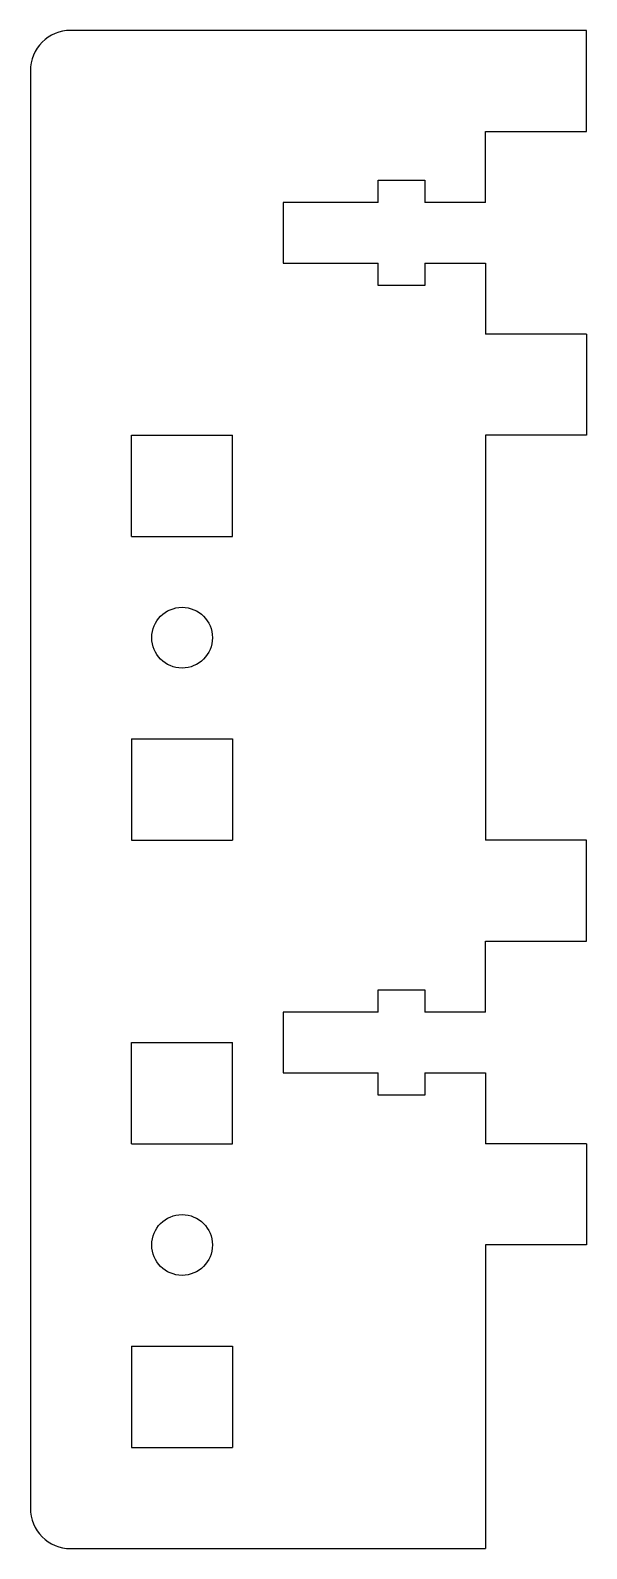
# Model space of a CAD drawing. Header units: millimetres. Extents: x 0 to 27.5, y 0 to 75.
import ezdxf

# ---------------------------------------------------------------- set-up
doc = ezdxf.new("R2010")
doc.units = ezdxf.units.MM

msp = doc.modelspace()

# ---------------------------------------------------------------- linework, layer by layer
at = {"color": 7, "linetype": 'Continuous', "lineweight": 25}
for p, q in [((27.5, 75), (2, 75)), ((27.5, 70), (27.5, 75)), ((0, 73), (0, 2)), ((22.5, 66.5), (22.5, 70)), ((22.5, 70), (27.5, 70)), ((17.2, 66.5), (17.2, 67.6)), ((17.2, 67.6), (19.5, 67.6)), ((19.5, 67.6), (19.5, 66.5)), ((12.5, 66.5), (12.5, 63.5)), ((17.2, 66.5), (12.5, 66.5)), ((22.5, 66.5), (19.5, 66.5)), ((12.5, 63.5), (17.2, 63.5)), ((17.2, 62.4), (17.2, 63.5)), ((19.5, 63.5), (22.5, 63.5)), ((19.5, 63.5), (19.5, 62.4)), ((22.5, 63.5), (22.5, 60)), ((19.5, 62.4), (17.2, 62.4)), ((27.5, 60), (22.5, 60)), ((27.5, 60), (27.5, 55)), ((5, 50), (5, 55)), ((5, 55), (10, 55)), ((10, 50), (10, 55)), ((22.5, 55), (22.5, 35)), ((27.5, 55), (22.5, 55)), ((5, 50), (10, 50)), ((5, 40), (5, 35)), ((5, 40), (10, 40)), ((10, 40), (10, 35)), ((5, 35), (10, 35)), ((27.5, 35), (22.5, 35)), ((27.5, 30), (27.5, 35)), ((22.5, 26.5), (22.5, 30)), ((22.5, 30), (27.5, 30)), ((17.2, 26.5), (17.2, 27.6)), ((17.2, 27.6), (19.5, 27.6)), ((19.5, 27.6), (19.5, 26.5)), ((12.5, 26.5), (12.5, 23.5)), ((17.2, 26.5), (12.5, 26.5)), ((22.5, 26.5), (19.5, 26.5)), ((5, 20), (5, 25)), ((5, 25), (10, 25)), ((10, 20), (10, 25)), ((12.5, 23.5), (17.2, 23.5)), ((17.2, 22.4), (17.2, 23.5)), ((19.5, 23.5), (22.5, 23.5)), ((19.5, 23.5), (19.5, 22.4)), ((22.5, 23.5), (22.5, 20)), ((19.5, 22.4), (17.2, 22.4)), ((5, 20), (10, 20)), ((27.5, 20), (22.5, 20)), ((27.5, 20), (27.5, 15)), ((22.5, 15), (22.5, 0)), ((27.5, 15), (22.5, 15)), ((5, 10), (5, 5)), ((5, 10), (10, 10)), ((10, 10), (10, 5)), ((5, 5), (10, 5)), ((2, 0), (22.5, 0))]:
    msp.add_line(p, q, dxfattribs=at)
for centre in [(7.5, 45), (7.5, 15)]:
    msp.add_circle(centre, 1.5, dxfattribs=at)
for centre, start, end in [((2, 73), 90, 180), ((2, 2), 180, 270)]:
    msp.add_arc(centre, 2, start, end, dxfattribs=at)

doc.saveas('drawing.dxf')
